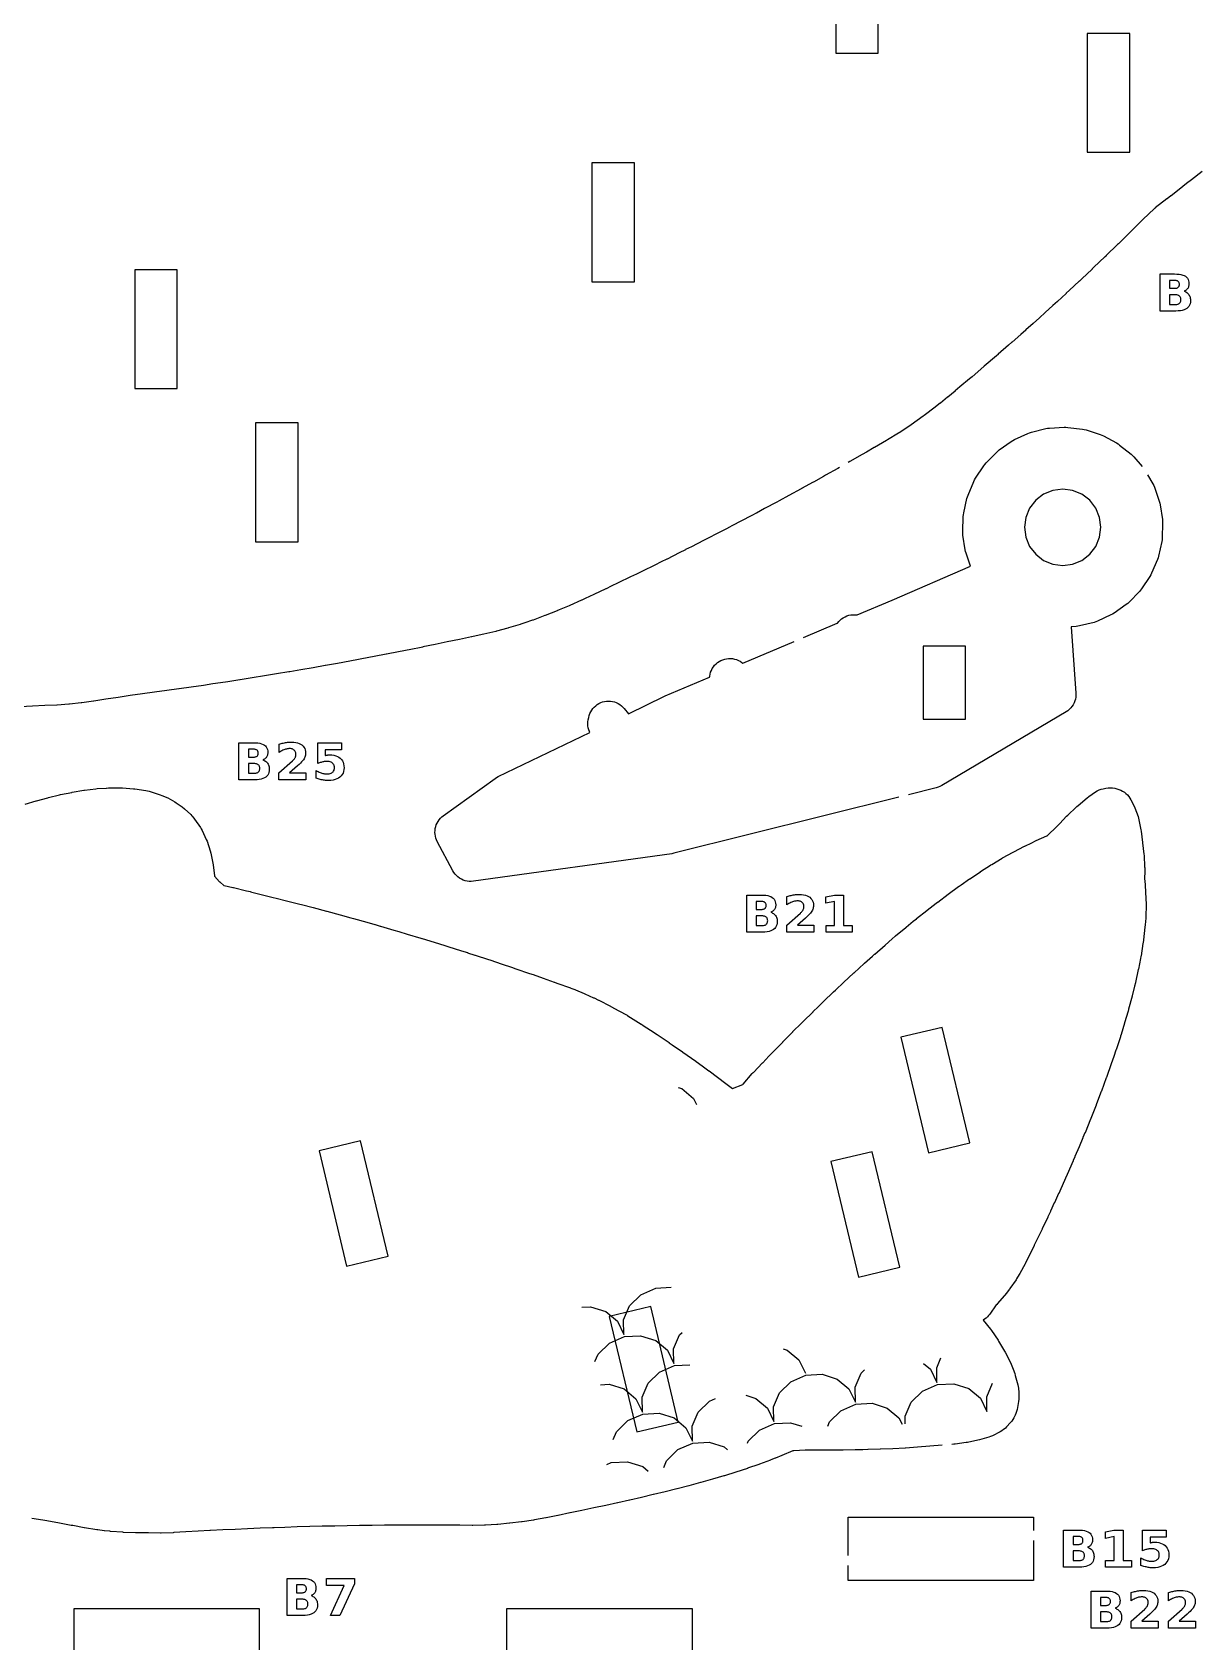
# Model space of a CAD drawing. Header units: millimetres. Extents: x 8 to 297, y 5 to 291.
# Drawn here: x 92.4 to 169, y 84.9 to 190.5 of the extents above; entities that cross this region are included whole.
import ezdxf

# ---------------------------------------------------------------- set-up
doc = ezdxf.new("R2010")
doc.units = ezdxf.units.MM
for name, color, linetype in [('CUT', 1, 'CONTINUOUS'), ('ENGRAVE', 5, 'CONTINUOUS'), ('SCORE', 7, 'CONTINUOUS')]:
    doc.layers.add(name, color=color, linetype=linetype)

msp = doc.modelspace()

# ---------------------------------------------------------------- linework, layer by layer
at = {"layer": 'CUT', "color": 1}
for points in [[(145.105, 196.895), (145.105, 189.105), (147.895, 189.105), (147.895, 196.895), (145.105, 196.895)], [(164.395, 190.395), (161.605, 190.395), (161.605, 182.605), (164.395, 182.605), (164.395, 190.395)], [(131.895, 181.895), (129.105, 181.895), (129.105, 174.105), (131.895, 174.105), (131.895, 181.895)], [(99.105, 174.895), (99.105, 167.105), (101.895, 167.105), (101.895, 174.895), (99.105, 174.895)], [(107.0364, 164.847), (107.0364, 157.057), (109.8264, 157.057), (109.8264, 164.847), (107.0364, 164.847)], [(157.4939, 158), (157.5793, 157.3514), (157.8297, 156.747), (158.2279, 156.2279), (158.747, 155.8297), (159.3514, 155.5793), (160, 155.4939), (160.6486, 155.5793), (161.253, 155.8297), (161.7721, 156.2279), (162.1703, 156.747), (162.4207, 157.3514), (162.5061, 158), (162.4207, 158.6486), (162.1703, 159.253), (161.7721, 159.7721), (161.253, 160.1703), (160.6486, 160.4207), (160, 160.5061), (159.3514, 160.4207), (158.747, 160.1703), (158.2279, 159.7721), (157.8297, 159.253), (157.5793, 158.6486), (157.4939, 158)], [(150.8374, 145.4234), (153.6274, 145.4234), (153.6274, 150.2134), (150.8374, 150.2134), (150.8374, 145.4234)], [(151.1902, 116.9731), (153.9039, 117.6214), (152.0937, 125.1982), (149.38, 124.5498), (151.1902, 116.9731)], [(113.0111, 109.5349), (115.7247, 110.1832), (113.9145, 117.76), (111.2009, 117.1116), (113.0111, 109.5349)], [(146.5967, 108.8198), (149.3103, 109.4681), (147.5001, 117.0449), (144.7864, 116.3965), (146.5967, 108.8198)], [(132.0588, 98.6635), (134.7724, 99.3118), (132.9622, 106.8886), (130.2486, 106.2403), (132.0588, 98.6635)]]:
    msp.add_lwpolyline(points, close=True, dxfattribs=at)
for points in [[(169.1413, 181.34), (168.4486, 180.7897), (168.4445, 180.7865), (168.1346, 180.5423), (168.1314, 180.5398), (167.6481, 180.1613), (167.6441, 180.1582), (167.1085, 179.7419), (167.1053, 179.7395), (166.8477, 179.5406), (166.8437, 179.5375), (166.0698, 178.9445), (166.0669, 178.9422), (166.0312, 178.9114), (165.2607, 178.1887), (165.2442, 178.1726), (165.2226, 178.1507), (165.2154, 178.1435), (164.4531, 177.3842), (164.4189, 177.3502), (164.4119, 177.3432), (163.6526, 176.5975), (163.604, 176.5496), (163.5972, 176.543), (162.8522, 175.8214), (162.7776, 175.7491), (162.771, 175.7428), (162.0527, 175.0565), (161.9412, 174.9496), (161.933, 174.9417), (161.2522, 174.3), (161.093, 174.1494), (161.0843, 174.1412), (160.452, 173.5538), (160.2322, 173.3488), (160.2239, 173.3411), (159.6516, 172.8165), (159.3602, 172.5483), (159.3522, 172.5409), (158.8512, 172.0874), (158.4774, 171.7478), (158.4696, 171.7408), (158.0508, 171.3663), (157.5836, 170.9473), (157.5761, 170.9406), (157.2503, 170.6529), (156.679, 170.1469), (156.6718, 170.1405), (156.4496, 169.9466), (155.7627, 169.3464), (155.7557, 169.3403), (155.6491, 169.2485), (154.8493, 168.5589), (154.8338, 168.5456), (154.8279, 168.5405), (154.049, 167.8778), (153.8939, 167.7456), (153.8872, 167.7399), (153.2486, 167.203), (152.9425, 166.9452), (152.936, 166.9397), (152.4511, 166.5368), (152.4444, 166.5312), (151.9798, 166.1502), (151.9585, 166.1331), (151.6625, 165.9003), (151.6278, 165.8739), (150.9047, 165.3423), (150.8969, 165.3366), (150.8444, 165.2986), (150.0597, 164.7295), (150.0262, 164.706), (149.7871, 164.5436), (149.7695, 164.5318), (149.2601, 164.1974), (149.2195, 164.1717), (148.5076, 163.7402), (148.4924, 163.7311), (148.4402, 163.7004), (148.4356, 163.6977), (147.6395, 163.2337), (147.6358, 163.2316), (147.125, 162.936), (147.1218, 162.9341), (146.8392, 162.7716), (146.8353, 162.7694), (146.0383, 162.3147), (146.0359, 162.3133), (145.9155, 162.245)], [(142.9877, 150.7678), (145.2, 151.7015), (145.2088, 151.7057), (145.2181, 151.7187), (145.299, 151.82), (145.3907, 151.9141), (145.4914, 151.9987), (145.5999, 152.0729), (145.7152, 152.1359), (145.8362, 152.1872), (145.9617, 152.2263), (146.0905, 152.2528), (146.2212, 152.2663), (146.3527, 152.2669), (146.4817, 152.2546), (146.5023, 152.2516), (146.5114, 152.2549), (148.808, 153.2241), (148.8135, 153.2265), (153.9533, 155.4573), (153.66, 156.295), (153.6254, 156.4106), (153.6017, 156.5289), (153.4547, 157.489), (153.4419, 157.609), (153.4403, 157.7297), (153.4722, 158.7004), (153.4817, 158.8207), (153.5023, 158.9396), (153.7121, 159.888), (153.7435, 160.0045), (153.7856, 160.1176), (154.1661, 161.0113), (154.2184, 161.12), (154.2805, 161.2234), (154.8187, 162.032), (154.8901, 162.1292), (154.9702, 162.2195), (155.6478, 162.9154), (155.7359, 162.9978), (155.8312, 163.0718), (156.6251, 163.6314), (156.7268, 163.6963), (156.8341, 163.7515), (157.7173, 164.1557), (157.8292, 164.2007), (157.9448, 164.2353), (158.8873, 164.4703), (159.0056, 164.494), (159.1256, 164.5068), (160.0951, 164.5646), (160.2158, 164.5662), (160.3361, 164.5567), (161.2998, 164.4353), (161.4187, 164.4147), (161.5351, 164.3833), (162.4601, 164.0869), (162.5732, 164.0448), (162.6819, 163.9925), (163.5367, 163.5312), (163.6401, 163.4691), (163.7374, 163.3977), (164.4928, 162.7872), (164.5831, 162.7071), (164.6656, 162.619), (165.2127, 161.9777)], [(145.3496, 161.9253), (145.2372, 161.862), (144.437, 161.412), (144.3011, 161.3354), (144.2982, 161.3338), (143.6389, 160.9648), (143.6341, 160.9621), (142.8638, 160.5351), (142.861, 160.5336), (142.8389, 160.5214), (142.8331, 160.5182), (142.0376, 160.0849), (142.0339, 160.0829), (141.39, 159.7348), (141.3872, 159.7332), (141.2363, 159.6521), (141.2347, 159.6513), (140.4361, 159.2233), (140.4347, 159.2226), (139.8961, 158.9348), (139.8924, 158.9328), (139.6355, 158.7965), (138.8373, 158.3738), (138.8327, 158.3714), (138.3806, 158.1342), (138.3781, 158.1329), (138.0372, 157.955), (138.0319, 157.9522), (137.2366, 157.5416), (137.232, 157.5393), (136.8304, 157.3338), (136.8278, 157.3325), (136.4345, 157.1325), (135.6345, 156.7263), (135.2562, 156.5338), (135.2534, 156.5324), (134.8355, 156.321), (134.8321, 156.3193), (134.037, 155.9199), (134.0299, 155.9164), (133.6593, 155.733), (133.2357, 155.5238), (133.2305, 155.5212), (132.4349, 155.1326), (132.4307, 155.1306), (132.0223, 154.9329), (132.0208, 154.9321), (131.6329, 154.7449), (130.8333, 154.3585), (130.8319, 154.3578), (130.3644, 154.1326), (130.0358, 153.9745), (130.0288, 153.9712), (129.2351, 153.5951), (129.2288, 153.5921), (128.673, 153.3322), (128.4367, 153.2219), (128.4262, 153.2171), (127.6512, 152.8635), (127.6083, 152.8449), (126.8544, 152.5322), (126.8467, 152.529), (126.8388, 152.5258), (126.8165, 152.517), (126.0306, 152.2132), (126.0231, 152.2103), (125.2464, 151.9155), (125.2042, 151.9003), (124.7059, 151.7299), (124.7003, 151.728), (124.4431, 151.6414), (124.4023, 151.6284), (123.6422, 151.3992), (123.5985, 151.3868), (122.8399, 151.1859), (122.7959, 151.175), (122.0222, 150.9979), (122.0106, 150.9953), (121.6984, 150.9267), (121.2201, 150.8217), (121.2116, 150.8198), (120.4181, 150.6509), (120.4128, 150.6498), (119.6177, 150.4839), (118.8193, 150.3145), (118.8113, 150.3128), (118.0192, 150.1497), (118.0106, 150.148), (117.9025, 150.1264), (117.216, 149.9898), (117.2131, 149.9892), (116.4165, 149.8324), (115.6191, 149.673), (115.6097, 149.6711), (114.8183, 149.5188), (114.8095, 149.5171), (114.0138, 149.3695), (113.7814, 149.3264), (113.7799, 149.3261), (113.2152, 149.2221), (112.4175, 149.0732), (112.4096, 149.0718), (111.6179, 148.929), (111.6081, 148.9272), (110.8128, 148.7898), (110.0133, 148.6518), (109.2889, 148.5261), (109.2169, 148.5136), (109.2083, 148.5122), (108.4163, 148.38), (108.4079, 148.3786), (107.6123, 148.251), (106.8121, 148.1222), (106.0166, 147.9939), (106.0067, 147.9923), (105.2153, 147.8708), (105.207, 147.8696), (104.413, 147.7528), (104.2342, 147.7259), (103.6114, 147.6329), (102.8155, 147.5144), (102.806, 147.513), (102.0154, 147.4011), (102.005, 147.3997), (101.2132, 147.294), (100.412, 147.183), (100.4083, 147.1825), (99.6102, 147.0742), (98.8155, 146.9666), (98.8059, 146.9652), (98.5465, 146.9258), (98.0147, 146.8452), (97.2131, 146.7195), (97.21, 146.719), (96.4178, 146.5966), (96.4044, 146.5946), (95.6338, 146.4836), (95.5847, 146.4775), (94.8311, 146.3972), (94.782, 146.3928), (94.0199, 146.34), (93.9887, 146.3382), (93.206, 146.3022), (92.4062, 146.2626), (91.6075, 146.2201)], [(165.5746, 161.4399), (165.9188, 160.8409), (165.974, 160.7336), (166.0191, 160.6217), (166.34, 159.705), (166.3746, 159.5894), (166.3983, 159.4711), (166.5453, 158.511), (166.5581, 158.391), (166.5597, 158.2703), (166.5278, 157.2996), (166.5183, 157.1793), (166.4977, 157.0604), (166.2879, 156.112), (166.2565, 155.9955), (166.2144, 155.8824), (165.8339, 154.9887), (165.7816, 154.88), (165.7195, 154.7766), (165.1813, 153.968), (165.1099, 153.8708), (165.0298, 153.7805), (164.3522, 153.0846), (164.2641, 153.0022), (164.1688, 152.9282), (163.3749, 152.3686), (163.2732, 152.3037), (163.1659, 152.2485), (162.2827, 151.8443), (162.1708, 151.7993), (162.0552, 151.7647), (161.1127, 151.5297), (160.9944, 151.506), (160.8744, 151.4932), (160.5469, 151.4737), (160.8608, 147.1318), (160.8636, 147.0004), (160.8531, 146.8675), (160.8293, 146.7363), (160.7925, 146.6082), (160.7429, 146.4845), (160.6812, 146.3663), (160.6079, 146.2549), (160.5238, 146.1515), (160.4297, 146.057), (160.3266, 145.9725), (160.2171, 145.8998), (152.0588, 141.0559), (151.9467, 140.9965), (151.8277, 140.9476), (151.7062, 140.9109), (149.8847, 140.4568)], [(149.254, 140.2995), (134.48, 136.616), (134.3451, 136.5899), (121.3249, 134.7868), (121.1928, 134.7753), (121.0582, 134.7773), (120.9246, 134.7929), (120.7932, 134.822), (120.6655, 134.8642), (120.5426, 134.9192), (120.4261, 134.9864), (120.3169, 135.0651), (120.2162, 135.1544), (120.1252, 135.2535), (120.0446, 135.3613), (119.9764, 135.475), (118.9598, 137.3841), (118.9064, 137.4971), (118.8635, 137.6163), (118.8321, 137.7391), (118.8126, 137.8643), (118.8052, 137.9909), (118.8098, 138.1175), (118.8266, 138.2432), (118.8553, 138.3666), (118.8956, 138.4868), (118.9473, 138.6025), (119.0097, 138.7128), (119.0825, 138.8166), (119.1648, 138.913), (119.2559, 139.0011), (119.3536, 139.0789), (122.7501, 141.5287), (122.8457, 141.5914), (122.9464, 141.6456), (128.962, 144.5495), (128.9376, 144.6007), (128.8933, 144.7234), (128.8613, 144.8499), (128.842, 144.9789), (128.8353, 145.1092), (128.8416, 145.2395), (128.8603, 145.3667), (128.8936, 145.5346), (128.9247, 145.6592), (128.9685, 145.7818), (129.0241, 145.8996), (129.0911, 146.0114), (129.1687, 146.116), (129.2561, 146.2125), (129.3527, 146.3), (129.4573, 146.3775), (129.5691, 146.4444), (129.6869, 146.5), (129.8096, 146.5438), (129.936, 146.5753), (130.0649, 146.5943), (130.195, 146.6005), (130.3251, 146.5939), (130.4539, 146.5745), (130.5802, 146.5426), (130.7027, 146.4985), (130.8204, 146.4425), (130.9319, 146.3753), (131.0364, 146.2974), (131.1326, 146.2097), (131.2186, 146.1143), (131.4968, 145.7732), (133.8602, 146.9141), (133.9194, 146.9408), (136.8321, 148.1701), (136.8374, 148.2389), (136.8603, 148.3683), (136.896, 148.4949), (136.944, 148.6172), (137.0039, 148.7342), (137.0751, 148.8447), (137.1569, 148.9476), (137.2485, 149.0419), (137.3489, 149.1266), (137.4573, 149.201), (137.5725, 149.2643), (137.6934, 149.3158), (137.8189, 149.3552), (137.9476, 149.3819), (138.0783, 149.3957), (138.2097, 149.3965), (138.3406, 149.3842), (138.4696, 149.3591), (138.5955, 149.3213), (138.717, 149.2712), (138.833, 149.2093), (138.9423, 149.1363), (139.0031, 149.0863), (142.3888, 150.5151)], [(91.9073, 139.8313), (92.6439, 140.0496), (92.6638, 140.0553), (93.4088, 140.2636), (93.4442, 140.273), (94.1722, 140.4552), (94.2389, 140.4701), (94.9805, 140.6159), (95.0067, 140.6207), (95.7543, 140.7522), (95.8168, 140.7617), (96.5431, 140.8544), (96.633, 140.8627), (97.2381, 140.8987), (97.2583, 140.8997), (97.3853, 140.9053), (97.4231, 140.9065), (98.1626, 140.9183), (98.2938, 140.9139), (99.0299, 140.8532), (99.1168, 140.8432), (99.8345, 140.7364), (99.9433, 140.7156), (100.0501, 140.686), (100.7822, 140.4507), (100.8845, 140.4131), (101.2663, 140.255), (101.4359, 140.1702), (101.7388, 139.9908), (101.8222, 139.9372), (102.2148, 139.6636), (102.3641, 139.5427), (102.7767, 139.1565), (102.8534, 139.0786), (102.9242, 139.0006), (103.0322, 138.8647), (103.4114, 138.3182), (103.4743, 138.2187), (103.5283, 138.1141), (103.7969, 137.5332), (103.8478, 137.4065), (104.0613, 136.7849), (104.1069, 136.6177), (104.2393, 135.9683), (104.2578, 135.8518), (104.3384, 135.1411), (104.3402, 135.1301), (104.3472, 135.1213), (104.6707, 134.7549), (104.6854, 134.7396), (104.7011, 134.7255), (104.9584, 134.5135), (104.9698, 134.5049), (104.9836, 134.5012), (105.5526, 134.3753), (105.575, 134.3702), (106.4335, 134.1648), (106.4406, 134.1631), (106.6918, 134.1016), (106.696, 134.1005), (107.3104, 133.9478), (107.313, 133.9472), (108.1884, 133.7278), (108.3756, 133.6815), (108.3808, 133.6802), (109.0608, 133.5088), (109.0629, 133.5083), (109.9344, 133.2873), (109.941, 133.2856), (110.0476, 133.258), (110.0523, 133.2567), (110.8144, 133.0564), (110.8171, 133.0557), (111.6882, 132.8247), (111.7004, 132.8215), (112.5754, 132.5806), (113.2818, 132.3858), (113.2894, 132.3837), (113.4578, 132.3362), (114.338, 132.0903), (114.8675, 131.9419), (114.8745, 131.9399), (115.2184, 131.8414), (115.2218, 131.8405), (116.1018, 131.5861), (116.1059, 131.5848), (116.4257, 131.4913), (116.4329, 131.4891), (116.9881, 131.3233), (116.9913, 131.3224), (117.8766, 131.0555), (117.9508, 131.0332), (117.9594, 131.0306), (118.7645, 130.7826), (119.4556, 130.5701), (119.4646, 130.5673), (119.6532, 130.5078), (120.5415, 130.2283), (120.5429, 130.2279), (120.9413, 130.102), (120.9494, 130.0995), (121.4321, 129.9436), (121.4344, 129.9429), (122.3224, 129.6545), (122.328, 129.6527), (122.4024, 129.6282), (122.4105, 129.6255), (123.2207, 129.3527), (123.8306, 129.1467), (123.839, 129.1438), (124.1163, 129.0481), (125.0135, 128.7391), (125.2408, 128.6614), (125.2507, 128.658), (125.9101, 128.4267), (126.6371, 128.1723), (126.6474, 128.1687), (126.8088, 128.1107), (127.6951, 127.7914), (127.7229, 127.7811), (127.9919, 127.6773), (128.0192, 127.6665), (128.5991, 127.4281), (128.646, 127.4078), (129.2176, 127.147), (129.2484, 127.1325), (129.5384, 126.9911), (129.5662, 126.9772), (130.3305, 126.5824), (130.3432, 126.5757), (130.4865, 126.4997), (130.4997, 126.4926), (131.3737, 126.0166), (131.4089, 125.9967), (131.4239, 125.988), (131.461, 125.9654), (132.3346, 125.416), (132.3561, 125.4022), (132.4142, 125.3641), (133.2604, 124.8112), (133.2752, 124.8013), (133.3904, 124.7238), (134.1655, 124.2046), (134.181, 124.1941), (134.3717, 124.0625), (135.0536, 123.594), (135.0697, 123.5828), (135.3584, 123.3781), (135.9239, 122.9794), (135.9411, 122.967), (136.3514, 122.6679), (136.7758, 122.3602), (136.7938, 122.3469), (137.3514, 121.9282), (137.6089, 121.7361), (137.627, 121.7224), (138.3238, 121.1839), (139.0049, 121.4519), (139.0182, 121.4579), (139.0283, 121.4685), (139.629, 122.1675), (139.6751, 122.2184), (139.6966, 122.2409), (139.6986, 122.2431), (140.3094, 122.8811), (140.3129, 122.8847), (140.7218, 123.3088), (140.7236, 123.3106), (140.9693, 123.5643), (140.9724, 123.5675), (141.6279, 124.24), (141.6356, 124.2479), (141.7699, 124.3835), (142.2899, 124.9101), (142.299, 124.9192), (142.8473, 125.4638), (142.9569, 125.5731), (142.962, 125.5781), (143.6234, 126.2306), (143.6273, 126.2344), (143.9491, 126.5494), (144.2886, 126.8813), (144.2962, 126.8886), (144.9556, 127.5232), (144.9679, 127.5349), (145.0839, 127.6437), (145.631, 128.1569), (145.6373, 128.1628), (146.272, 128.7503), (146.3035, 128.7795), (146.3128, 128.788), (146.9784, 129.3927), (146.9908, 129.4039), (147.52, 129.8728), (147.6599, 129.9975), (147.6673, 130.0041), (148.3405, 130.5956), (148.3471, 130.6013), (148.8108, 131.0034), (149.0163, 131.1821), (149.0352, 131.1982), (149.7049, 131.7589), (149.7193, 131.7708), (150.1948, 132.1577), (150.3955, 132.3215), (150.407, 132.3308), (151.0847, 132.8714), (151.1011, 132.8843), (151.6895, 133.3389), (151.7793, 133.4089), (151.7963, 133.4219), (152.4783, 133.936), (152.4931, 133.947), (153.1676, 134.4411), (153.2072, 134.4691), (153.3348, 134.5556), (153.8916, 134.9349), (153.9002, 134.9406), (154.5976, 135.4078), (154.6137, 135.4184), (155.2628, 135.8398), (155.2945, 135.8606), (155.3445, 135.8918), (156.0252, 136.2962), (156.0587, 136.3154), (156.7492, 136.6992), (156.7913, 136.7216), (157.4919, 137.0788), (157.5185, 137.092), (157.9755, 137.3124), (158.2204, 137.4309), (158.2693, 137.4534), (158.9631, 137.7554), (158.9783, 137.7629), (158.991, 137.774), (159.6304, 138.3878), (159.6439, 138.4011), (159.7928, 138.5532), (159.8054, 138.5664), (160.257, 139.056), (160.3301, 139.1293), (160.8768, 139.6368), (160.8904, 139.6499), (160.9287, 139.6877), (161.0082, 139.7601), (161.6042, 140.2609), (161.7147, 140.3444), (162.1571, 140.6439), (162.2702, 140.7127), (162.3911, 140.7709), (162.5172, 140.817), (162.6453, 140.8502), (162.8388, 140.8904), (162.9795, 140.9119), (163.1237, 140.9187), (163.2678, 140.9104), (163.4103, 140.8869), (163.5476, 140.8492), (163.6882, 140.8026), (163.8116, 140.7548), (163.9315, 140.6943), (164.0449, 140.6225), (164.1507, 140.54), (164.248, 140.4475), (164.3359, 140.346), (164.4134, 140.2364), (164.4789, 140.1213), (164.6675, 139.7492), (164.7293, 139.6075), (164.9456, 139.0209), (164.9803, 138.913), (165.006, 138.8025), (165.1274, 138.1575), (165.1397, 138.0796), (165.2365, 137.3215), (165.2373, 137.315), (165.33, 136.5609), (165.3379, 136.4718), (165.3785, 135.7383), (165.3806, 135.6618), (165.3802, 135.4965), (165.3802, 135.4917), (165.377, 134.9043), (165.3791, 134.8508), (165.4404, 134.1033), (165.4441, 134.0413), (165.4707, 133.2918), (165.4712, 133.2139), (165.4542, 132.4692), (165.4485, 132.3728), (165.4063, 131.9305), (165.3759, 131.596), (165.3716, 131.5562), (165.2738, 130.7499), (165.2673, 130.7034), (165.1407, 129.8976), (165.1305, 129.8409), (165.1073, 129.7261), (164.9673, 129.0176), (164.9614, 128.9896), (164.7777, 128.1546), (164.7677, 128.1126), (164.7161, 127.9095), (164.559, 127.2729), (164.551, 127.2421), (164.3183, 126.3868), (164.3124, 126.3659), (164.285, 126.2714), (164.0639, 125.5012), (164.0586, 125.4832), (163.8306, 124.7293), (163.7982, 124.6214), (163.7875, 124.5875), (163.5019, 123.7203), (163.495, 123.7), (163.3512, 123.2859), (163.1905, 122.8197), (163.1855, 122.8057), (162.8689, 121.9195), (162.8643, 121.9069), (162.8597, 121.8945), (162.5416, 121.0211), (162.5341, 121.001), (162.3591, 120.5438), (162.1974, 120.1153), (162.1899, 120.0959), (161.8491, 119.234), (161.8381, 119.2057), (161.8308, 119.1874), (161.4646, 118.289), (161.4609, 118.28), (161.3305, 117.9668), (161.3299, 117.9654), (161.0832, 117.3746), (161.0797, 117.3662), (160.8053, 116.7215), (160.8045, 116.7196), (160.6929, 116.4584), (160.6891, 116.4498), (160.2937, 115.5424), (160.2875, 115.5283), (160.2734, 115.497), (159.8764, 114.6159), (159.8737, 114.61), (159.736, 114.3084), (159.7346, 114.3054), (159.4525, 113.6914), (159.45, 113.6861), (159.1937, 113.1348), (159.1921, 113.1313), (159.0205, 112.765), (159.0183, 112.7602), (158.6476, 111.977), (158.6458, 111.9731), (158.5807, 111.8367), (158.5787, 111.8326), (158.1346, 110.91), (158.1296, 110.8997), (158.0962, 110.8319), (157.677, 109.9775), (157.6721, 109.9677), (157.5514, 109.7267), (157.5313, 109.6881), (157.1896, 109.0581), (157.1535, 108.9957), (156.9783, 108.7105), (156.939, 108.6501), (156.5353, 108.0661), (156.5014, 108.0192), (156.3648, 107.8388), (156.3129, 107.7745), (155.7214, 107.0862), (155.6683, 107.0284), (155.6498, 107.0079), (155.637, 106.9913), (155.2127, 106.3953), (155.1395, 106.3014), (155.0572, 106.2131), (154.9675, 106.1324), (154.8724, 106.0609), (154.7817, 105.9987), (155.2565, 105.4127), (155.3219, 105.3249), (155.7552, 104.6902), (155.7963, 104.6263), (156.1899, 103.973), (156.2321, 103.8975), (156.5559, 103.2718), (156.6231, 103.1192), (156.7462, 102.7847), (156.747, 102.7826), (156.8538, 102.4909), (156.8904, 102.3748), (157.0528, 101.7644), (157.078, 101.6499), (157.0932, 101.5336), (157.1183, 101.2457), (157.1224, 101.1819), (157.1303, 100.9794), (157.1274, 100.8226), (157.1064, 100.6673), (157.0015, 100.1284), (156.9717, 100.0058), (156.93, 99.8848), (156.878, 99.7698), (156.7849, 99.5871), (156.7255, 99.4825), (156.6563, 99.3822), (156.5794, 99.2897), (156.3204, 99.0046), (156.2403, 98.9235), (156.1535, 98.8494), (156.1182, 98.8217), (156.0129, 98.7469), (155.9008, 98.6825), (155.388, 98.4191), (155.2683, 98.3648), (155.144, 98.3224), (154.5408, 98.1486), (154.441, 98.1239), (153.7455, 97.9803), (153.6586, 97.9653), (152.9388, 97.8656), (152.8642, 97.8574), (152.7279, 97.8462)], [(152.0801, 97.7933), (151.2867, 97.7281), (151.2768, 97.7273), (150.4792, 97.6678), (150.4754, 97.6675), (149.6793, 97.6104), (149.6565, 97.609), (148.8628, 97.5656), (148.8471, 97.5648), (148.0527, 97.5308), (148.0264, 97.5299), (147.2244, 97.5113), (147.2181, 97.5111), (146.8936, 97.5003), (146.8918, 97.5002), (146.4188, 97.485), (146.3904, 97.4844), (145.5858, 97.4756), (145.5808, 97.4755), (144.7644, 97.4696), (144.7594, 97.4696), (143.9473, 97.4667), (143.9317, 97.4668), (143.3299, 97.4717), (143.325, 97.4717), (143.1361, 97.474), (143.0976, 97.4732), (142.3452, 97.4348), (142.3197, 97.432), (142.2954, 97.4237), (141.5786, 97.1304), (141.1432, 96.9493), (141.1336, 96.9454), (140.8487, 96.8294), (140.8153, 96.8164), (140.0924, 96.5446), (140.0583, 96.5323), (139.3234, 96.2785), (139.3049, 96.2723), (138.5586, 96.0267), (138.5426, 96.0215), (137.7986, 95.787), (137.7702, 95.7784), (137.0203, 95.5602), (137.0082, 95.5567), (136.2484, 95.3434), (136.2372, 95.3403), (135.4762, 95.1338), (135.4632, 95.1303), (134.7034, 94.9323), (134.6856, 94.9278), (133.921, 94.7396), (133.9129, 94.7377), (133.1417, 94.553), (133.1354, 94.5515), (132.3619, 94.3703), (132.3567, 94.3691), (131.5848, 94.1915), (131.5735, 94.1889), (130.8017, 94.0184), (130.793, 94.0165), (130.014, 93.8498), (129.2335, 93.6835), (129.2301, 93.6827), (128.4482, 93.5182), (127.6681, 93.3546), (127.662, 93.3533), (126.8832, 93.1938), (126.878, 93.1927), (126.1023, 93.037), (126.0881, 93.0342), (125.3357, 92.8916), (125.2766, 92.8818), (124.5279, 92.7744), (124.4884, 92.7693), (123.7103, 92.6813), (123.7018, 92.6803), (122.9408, 92.5991), (122.9378, 92.5988), (122.9313, 92.5981), (122.8724, 92.5933), (122.1175, 92.5481), (122.0577, 92.5459), (121.2829, 92.5341), (121.248, 92.5341), (120.4376, 92.543), (119.6167, 92.5491), (119.6153, 92.5491), (119.292, 92.5518), (118.7874, 92.5556), (117.9699, 92.5556), (117.1437, 92.5554), (116.3251, 92.5501), (115.8241, 92.5455), (115.5052, 92.5427), (114.6842, 92.5341), (113.8645, 92.5233), (113.0453, 92.5103), (112.2278, 92.4952), (112.1667, 92.494), (111.4053, 92.4788), (110.5922, 92.4568), (109.7725, 92.4334), (108.9595, 92.4055), (108.2452, 92.3793), (108.145, 92.3757), (107.3277, 92.3453), (106.5147, 92.3116), (105.7009, 92.2758), (104.8876, 92.2381), (104.0738, 92.1984), (104.0387, 92.1965), (103.2611, 92.1556), (102.4505, 92.1088), (101.663, 92.0598), (101.6209, 92.0578), (100.8481, 92.0341), (100.7976, 92.0335), (99.9983, 92.0391), (99.9967, 92.0391), (99.9359, 92.0396), (99.9344, 92.0396), (99.1916, 92.0466), (99.1522, 92.0475), (98.3646, 92.0781), (98.3139, 92.081), (97.5227, 92.1419), (97.4744, 92.1465), (97.1099, 92.1879), (97.1002, 92.189), (96.6735, 92.2406), (96.6245, 92.2474), (95.8082, 92.3769), (95.7753, 92.3826), (95.0382, 92.5184), (95.0352, 92.519), (94.9282, 92.539), (94.0656, 92.6969), (93.2116, 92.8464), (93.0696, 92.8711), (92.3503, 92.9964)], [(145.925, 90.55), (145.925, 93.075), (158.075, 93.075), (158.075, 92.2)], [(158.075, 91.55), (158.075, 88.925), (145.925, 88.925), (145.925, 89.9)], [(8.925, 83.15), (8.925, 84.075), (38.325, 84.075), (38.325, 87.075), (50.475, 87.075), (50.475, 84.075), (66.725, 84.075), (66.725, 87.075), (78.875, 87.075), (78.875, 84.075), (95.125, 84.075), (95.125, 87.075), (107.275, 87.075), (107.275, 84.075), (123.525, 84.075), (123.525, 87.075), (135.675, 87.075), (135.675, 84.075), (165.075, 84.075), (165.075, 80.4)]]:
    msp.add_lwpolyline(points, dxfattribs=at)
at = {"layer": 'ENGRAVE', "color": 5}
for points in [[(168.1907, 173.3632), (168.2352, 173.3189), (168.2747, 173.269), (168.3085, 173.2144), (168.3361, 173.1558), (168.3577, 173.0932), (168.373, 173.0267), (168.3823, 172.9562), (168.3853, 172.8817), (168.3787, 172.7694), (168.3589, 172.6672), (168.3259, 172.5749), (168.2797, 172.4925), (168.2203, 172.4201), (168.1477, 172.3576), (168.0616, 172.3049), (167.9618, 172.2617), (167.8482, 172.2282), (167.7209, 172.2042), (167.5798, 172.1898), (167.425, 172.185), (166.385, 172.185), (166.385, 174.6151), (167.3258, 174.6151), (167.4867, 174.6108), (167.6322, 174.5981), (167.7622, 174.5768), (167.8766, 174.5471), (167.9756, 174.5088), (168.059, 174.4621), (168.1284, 174.406), (168.1851, 174.3396), (168.2293, 174.2631), (168.2608, 174.1763), (168.2797, 174.0793), (168.286, 173.9722), (168.2837, 173.9145), (168.2768, 173.8598), (168.2653, 173.808), (168.2492, 173.7591), (168.2284, 173.7132), (168.203, 173.6702), (168.1733, 173.6305), (168.1394, 173.5944), (168.1013, 173.5618), (168.0591, 173.5328), (168.0127, 173.5074), (167.9622, 173.4855), (168.0269, 173.4632), (168.0866, 173.4354), (168.1412, 173.4021), (168.1907, 173.3632)], [(167.4885, 173.6906), (167.524, 173.7032), (167.5554, 173.7195), (167.5829, 173.7394), (167.6063, 173.7628), (167.6254, 173.7897), (167.6403, 173.82), (167.6509, 173.8537), (167.6573, 173.8909), (167.6594, 173.9315), (167.6573, 173.9716), (167.6509, 174.0084), (167.6403, 174.0419), (167.6254, 174.0722), (167.6063, 174.0991), (167.5829, 174.1227), (167.5554, 174.1428), (167.524, 174.1593), (167.4885, 174.1721), (167.4491, 174.1813), (167.4057, 174.1868), (167.3583, 174.1886), (167.0116, 174.1886), (167.0116, 173.6743), (167.3583, 173.6743), (167.4057, 173.6761), (167.4491, 173.6815), (167.4885, 173.6906)], [(167.5896, 172.6469), (167.6291, 172.6669), (167.6635, 172.6912), (167.6926, 172.7201), (167.7164, 172.7534), (167.7349, 172.7913), (167.7481, 172.8337), (167.7561, 172.8807), (167.7587, 172.9321), (167.7561, 172.9825), (167.7482, 173.0286), (167.7351, 173.0703), (167.7167, 173.1075), (167.6931, 173.1404), (167.6643, 173.1689), (167.6302, 173.193), (167.5907, 173.2128), (167.5459, 173.2281), (167.4958, 173.2391), (167.4403, 173.2457), (167.3795, 173.2479), (167.0116, 173.2479), (167.0116, 172.6115), (167.3795, 172.6115), (167.4398, 172.6137), (167.4949, 172.6203), (167.5449, 172.6314), (167.5896, 172.6469)], [(107.7409, 142.6182), (107.7854, 142.5739), (107.8248, 142.524), (107.8586, 142.4694), (107.8863, 142.4108), (107.9078, 142.3482), (107.9232, 142.2817), (107.9324, 142.2111), (107.9355, 142.1366), (107.9289, 142.0244), (107.9091, 141.9221), (107.8761, 141.8298), (107.8299, 141.7474), (107.7705, 141.675), (107.6979, 141.6125), (107.6118, 141.5598), (107.512, 141.5167), (107.3984, 141.4831), (107.2711, 141.4592), (107.13, 141.4448), (106.9752, 141.44), (105.9352, 141.44), (105.9352, 143.87), (106.8759, 143.87), (107.0369, 143.8658), (107.1824, 143.853), (107.3123, 143.8318), (107.4268, 143.802), (107.5257, 143.7638), (107.6092, 143.717), (107.6785, 143.6609), (107.7353, 143.5946), (107.7795, 143.5181), (107.811, 143.4313), (107.8299, 143.3343), (107.8362, 143.2271), (107.8339, 143.1695), (107.827, 143.1147), (107.8155, 143.0629), (107.7993, 143.0141), (107.7786, 142.9682), (107.7532, 142.9252), (107.7235, 142.8855), (107.6896, 142.8493), (107.6515, 142.8168), (107.6093, 142.7878), (107.5629, 142.7623), (107.5123, 142.7405), (107.5771, 142.7182), (107.6367, 142.6904), (107.6914, 142.6571), (107.7409, 142.6182)], [(110.3328, 141.44), (108.5669, 141.44), (108.5669, 141.9006), (109.4539, 142.6835), (109.4918, 142.7192), (109.5263, 142.7546), (109.5573, 142.7897), (109.5849, 142.8246), (109.609, 142.8591), (109.6297, 142.8935), (109.6471, 142.9279), (109.6614, 142.9627), (109.6724, 142.998), (109.6803, 143.0338), (109.6851, 143.07), (109.6867, 143.1067), (109.6835, 143.1618), (109.6739, 143.2132), (109.658, 143.2609), (109.6357, 143.3049), (109.607, 143.3452), (109.5719, 143.3817), (109.5316, 143.4136), (109.487, 143.4396), (109.4383, 143.4599), (109.3853, 143.4743), (109.3281, 143.483), (109.2668, 143.4859), (109.2172, 143.4842), (109.166, 143.4789), (109.1134, 143.4702), (109.0591, 143.4581), (109.0034, 143.4424), (108.9461, 143.4232), (108.8874, 143.4007), (108.8273, 143.3747), (108.7659, 143.3453), (108.7031, 143.3126), (108.6389, 143.2764), (108.5734, 143.2369), (108.5734, 143.7707), (108.6438, 143.7931), (108.7139, 143.8137), (108.7838, 143.8324), (108.8533, 143.8492), (108.9226, 143.8642), (108.9917, 143.8773), (109.0604, 143.8885), (109.1286, 143.8977), (109.1964, 143.9048), (109.2637, 143.9099), (109.3305, 143.913), (109.397, 143.914), (109.537, 143.9086), (109.6661, 143.8926), (109.7845, 143.866), (109.8921, 143.8286), (109.9889, 143.7806), (110.0749, 143.7219), (110.1487, 143.6537), (110.2091, 143.5771), (110.2561, 143.492), (110.2897, 143.3986), (110.3098, 143.2967), (110.3166, 143.1864), (110.3137, 143.121), (110.3052, 143.057), (110.2909, 142.9946), (110.271, 142.9336), (110.2453, 142.8741), (110.214, 142.8162), (110.1736, 142.7557), (110.1205, 142.6887), (110.0549, 142.6153), (109.9767, 142.5355), (109.886, 142.4491), (109.7827, 142.3564), (109.2635, 141.9006), (110.3328, 141.9006), (110.3328, 141.44)], [(112.6667, 143.87), (112.6667, 143.4094), (111.6087, 143.4094), (111.6087, 143.0334), (111.6326, 143.0397), (111.6566, 143.0455), (111.6806, 143.0507), (111.7046, 143.0555), (111.7287, 143.0598), (111.7528, 143.0635), (111.7771, 143.0668), (111.8017, 143.0694), (111.8266, 143.0715), (111.8519, 143.073), (111.8775, 143.0738), (111.9033, 143.0741), (112.046, 143.068), (112.1777, 143.0494), (112.2984, 143.0186), (112.4083, 142.9754), (112.5071, 142.9198), (112.5951, 142.852), (112.6707, 142.773), (112.7325, 142.6844), (112.7806, 142.586), (112.815, 142.478), (112.8356, 142.3602), (112.8425, 142.2327), (112.835, 142.1061), (112.8125, 141.9891), (112.7751, 141.8815), (112.7227, 141.7834), (112.6554, 141.6949), (112.5731, 141.6158), (112.4775, 141.5477), (112.3703, 141.4919), (112.2514, 141.4486), (112.121, 141.4176), (111.9789, 141.399), (111.8252, 141.3928), (111.7564, 141.3939), (111.6879, 141.3972), (111.6195, 141.4028), (111.5514, 141.4105), (111.4835, 141.4205), (111.4159, 141.4327), (111.3484, 141.4471), (111.2811, 141.4639), (111.2138, 141.4829), (111.1468, 141.5043), (111.0798, 141.528), (111.013, 141.5539), (111.013, 142.0471), (111.0787, 142.0107), (111.1432, 141.9775), (111.2065, 141.9474), (111.2688, 141.9205), (111.3299, 141.8968), (111.3898, 141.8762), (111.4487, 141.8588), (111.5064, 141.8446), (111.563, 141.8335), (111.6184, 141.8256), (111.6727, 141.8208), (111.7259, 141.8192), (111.7992, 141.8223), (111.8671, 141.8316), (111.9296, 141.8471), (111.9867, 141.8688), (112.0385, 141.8967), (112.0848, 141.9307), (112.1249, 141.9701), (112.1576, 142.0138), (112.1831, 142.062), (112.2013, 142.1145), (112.2122, 142.1714), (112.2158, 142.2327), (112.2122, 142.2944), (112.2013, 142.3517), (112.1831, 142.4044), (112.1576, 142.4526), (112.1249, 142.4962), (112.0848, 142.5354), (112.0385, 142.5692), (111.9867, 142.5969), (111.9296, 142.6184), (111.8671, 142.6338), (111.7992, 142.643), (111.7259, 142.6461), (111.6804, 142.6451), (111.6339, 142.6422), (111.5864, 142.6373), (111.5379, 142.6305), (111.4883, 142.6218), (111.4378, 142.6111), (111.3862, 142.5983), (111.3333, 142.5835), (111.2792, 142.5665), (111.2237, 142.5474), (111.167, 142.5262), (111.1091, 142.5028), (111.1091, 143.87), (112.6667, 143.87)], [(107.0387, 142.9455), (107.0741, 142.9582), (107.1056, 142.9745), (107.1331, 142.9944), (107.1565, 143.0178), (107.1756, 143.0446), (107.1905, 143.0749), (107.2011, 143.1087), (107.2075, 143.1458), (107.2096, 143.1864), (107.2075, 143.2266), (107.2011, 143.2634), (107.1905, 143.2969), (107.1756, 143.3271), (107.1565, 143.3541), (107.1331, 143.3777), (107.1056, 143.3978), (107.0741, 143.4143), (107.0387, 143.4271), (106.9993, 143.4363), (106.9559, 143.4418), (106.9085, 143.4436), (106.5618, 143.4436), (106.5618, 142.9293), (106.9085, 142.9293), (106.9559, 142.9311), (106.9993, 142.9365), (107.0387, 142.9455)], [(107.1398, 141.9019), (107.1793, 141.9218), (107.2137, 141.9462), (107.2428, 141.975), (107.2666, 142.0084), (107.2851, 142.0463), (107.2983, 142.0887), (107.3062, 142.1356), (107.3089, 142.1871), (107.3063, 142.2375), (107.2984, 142.2836), (107.2853, 142.3252), (107.2669, 142.3625), (107.2433, 142.3954), (107.2145, 142.4239), (107.1803, 142.448), (107.1409, 142.4678), (107.0961, 142.4831), (107.0459, 142.4941), (106.9905, 142.5006), (106.9296, 142.5028), (106.5618, 142.5028), (106.5618, 141.8664), (106.9296, 141.8664), (106.99, 141.8687), (107.0451, 141.8753), (107.095, 141.8864), (107.1398, 141.9019)], [(141.0216, 132.6674), (141.0712, 132.6285), (141.1157, 132.5842), (141.1551, 132.5343), (141.1889, 132.4797), (141.2166, 132.4211), (141.2381, 132.3585), (141.2535, 132.292), (141.2627, 132.2214), (141.2658, 132.1469), (141.2592, 132.0347), (141.2394, 131.9324), (141.2063, 131.8401), (141.1601, 131.7577), (141.1007, 131.6853), (141.0281, 131.6228), (140.942, 131.5701), (140.8422, 131.527), (140.7286, 131.4934), (140.6013, 131.4695), (140.4603, 131.4551), (140.3055, 131.4503), (139.2654, 131.4503), (139.2654, 133.8803), (140.2062, 133.8803), (140.3672, 133.8761), (140.5126, 133.8633), (140.6426, 133.8421), (140.757, 133.8123), (140.856, 133.7741), (140.9394, 133.7273), (141.0088, 133.6712), (141.0656, 133.6049), (141.1097, 133.5284), (141.1412, 133.4416), (141.1602, 133.3446), (141.1665, 133.2374), (141.1642, 133.1798), (141.1572, 133.125), (141.1457, 133.0732), (141.1296, 133.0244), (141.1088, 132.9785), (141.0835, 132.9355), (141.0537, 132.8958), (141.0198, 132.8596), (140.9817, 132.8271), (140.9395, 132.7981), (140.8931, 132.7726), (140.8426, 132.7508), (140.9073, 132.7285), (140.967, 132.7007), (141.0216, 132.6674)], [(140.3295, 132.9468), (140.3689, 132.9558), (140.4044, 132.9685), (140.4359, 132.9848), (140.4633, 133.0047), (140.4867, 133.0281), (140.5058, 133.055), (140.5207, 133.0852), (140.5313, 133.119), (140.5377, 133.1561), (140.5398, 133.1967), (140.5377, 133.2369), (140.5313, 133.2737), (140.5207, 133.3072), (140.5058, 133.3374), (140.4867, 133.3644), (140.4633, 133.388), (140.4359, 133.4081), (140.4044, 133.4246), (140.3689, 133.4374), (140.3295, 133.4466), (140.2861, 133.4521), (140.2387, 133.4539), (139.8921, 133.4539), (139.8921, 132.9396), (140.2387, 132.9396), (140.2861, 132.9414), (140.3295, 132.9468)], [(143.6631, 131.4503), (141.8971, 131.4503), (141.8971, 131.9109), (142.7842, 132.6938), (142.8221, 132.7295), (142.8565, 132.7649), (142.8875, 132.8), (142.9151, 132.8349), (142.9393, 132.8694), (142.96, 132.9038), (142.9774, 132.9382), (142.9916, 132.973), (143.0027, 133.0083), (143.0106, 133.0441), (143.0153, 133.0803), (143.0169, 133.117), (143.0137, 133.1721), (143.0042, 133.2235), (142.9882, 133.2712), (142.9659, 133.3152), (142.9372, 133.3555), (142.9022, 133.392), (142.8618, 133.4239), (142.8173, 133.4499), (142.7685, 133.4702), (142.7155, 133.4846), (142.6584, 133.4933), (142.597, 133.4962), (142.5474, 133.4945), (142.4963, 133.4892), (142.4436, 133.4805), (142.3894, 133.4684), (142.3336, 133.4527), (142.2764, 133.4335), (142.2176, 133.411), (142.1576, 133.385), (142.0961, 133.3556), (142.0333, 133.3229), (141.9692, 133.2867), (141.9036, 133.2472), (141.9036, 133.781), (141.974, 133.8034), (142.0442, 133.824), (142.114, 133.8427), (142.1836, 133.8595), (142.2529, 133.8745), (142.3219, 133.8877), (142.3906, 133.8988), (142.4588, 133.908), (142.5266, 133.9151), (142.5939, 133.9202), (142.6608, 133.9233), (142.7272, 133.9243), (142.8672, 133.9189), (142.9964, 133.9029), (143.1148, 133.8763), (143.2224, 133.8389), (143.3191, 133.7909), (143.4051, 133.7322), (143.479, 133.664), (143.5394, 133.5874), (143.5864, 133.5023), (143.62, 133.4089), (143.6401, 133.307), (143.6468, 133.1967), (143.644, 133.1313), (143.6354, 133.0673), (143.6212, 133.0049), (143.6012, 132.9439), (143.5756, 132.8844), (143.5443, 132.8265), (143.5038, 132.766), (143.4508, 132.699), (143.3852, 132.6256), (143.307, 132.5458), (143.2163, 132.4595), (143.113, 132.3667), (142.5937, 131.9109), (143.6631, 131.9109), (143.6631, 131.4503)], [(145.0301, 133.4539), (144.4621, 133.3367), (144.4621, 133.7631), (145.0269, 133.8803), (145.6226, 133.8803), (145.6226, 131.8833), (146.176, 131.8833), (146.176, 131.4503), (144.4768, 131.4503), (144.4768, 131.8833), (145.0301, 131.8833), (145.0301, 133.4539)], [(140.4253, 131.8967), (140.47, 131.9122), (140.5096, 131.9321), (140.5439, 131.9565), (140.573, 131.9853), (140.5968, 132.0187), (140.6153, 132.0566), (140.6285, 132.099), (140.6365, 132.1459), (140.6391, 132.1974), (140.6365, 132.2478), (140.6286, 132.2939), (140.6155, 132.3355), (140.5972, 132.3728), (140.5736, 132.4057), (140.5447, 132.4342), (140.5106, 132.4583), (140.4711, 132.4781), (140.4263, 132.4934), (140.3762, 132.5044), (140.3207, 132.5109), (140.2599, 132.5131), (139.8921, 132.5131), (139.8921, 131.8767), (140.2599, 131.8767), (140.3202, 131.879), (140.3754, 131.8856), (140.4253, 131.8967)], [(161.8617, 90.9782), (161.9062, 90.9339), (161.9456, 90.884), (161.9795, 90.8294), (162.0071, 90.7708), (162.0286, 90.7082), (162.044, 90.6417), (162.0532, 90.5711), (162.0563, 90.4966), (162.0497, 90.3844), (162.0299, 90.2821), (161.9969, 90.1898), (161.9507, 90.1074), (161.8913, 90.035), (161.8187, 89.9725), (161.7326, 89.9198), (161.6328, 89.8767), (161.5192, 89.8431), (161.3919, 89.8192), (161.2508, 89.8048), (161.096, 89.8), (160.056, 89.8), (160.056, 92.23), (160.9967, 92.23), (161.1577, 92.2258), (161.3032, 92.213), (161.4331, 92.1918), (161.5476, 92.162), (161.6465, 92.1238), (161.73, 92.077), (161.7994, 92.0209), (161.8561, 91.9546), (161.9003, 91.878), (161.9318, 91.7913), (161.9507, 91.6943), (161.957, 91.5871), (161.9547, 91.5294), (161.9478, 91.4747), (161.9363, 91.4229), (161.9201, 91.3741), (161.8994, 91.3282), (161.874, 91.2852), (161.8443, 91.2455), (161.8104, 91.2093), (161.7723, 91.1767), (161.7301, 91.1477), (161.6837, 91.1223), (161.6331, 91.1005), (161.6979, 91.0782), (161.7576, 91.0504), (161.8122, 91.017), (161.8617, 90.9782)], [(163.368, 91.8036), (162.8, 91.6864), (162.8, 92.1128), (163.3648, 92.23), (163.9605, 92.23), (163.9605, 90.2329), (164.5139, 90.2329), (164.5139, 89.8), (162.8146, 89.8), (162.8146, 90.2329), (163.368, 90.2329), (163.368, 91.8036)], [(166.7875, 92.23), (166.7875, 91.7694), (165.7296, 91.7694), (165.7296, 91.3934), (165.7535, 91.3997), (165.7774, 91.4055), (165.8014, 91.4107), (165.8254, 91.4155), (165.8495, 91.4198), (165.8736, 91.4235), (165.8979, 91.4268), (165.9225, 91.4294), (165.9475, 91.4315), (165.9727, 91.4329), (165.9983, 91.4338), (166.0242, 91.4341), (166.1668, 91.4279), (166.2985, 91.4094), (166.4193, 91.3786), (166.5291, 91.3354), (166.6279, 91.2798), (166.7159, 91.2119), (166.7915, 91.133), (166.8533, 91.0444), (166.9014, 90.946), (166.9358, 90.838), (166.9564, 90.7202), (166.9633, 90.5926), (166.9558, 90.4661), (166.9334, 90.349), (166.8959, 90.2415), (166.8436, 90.1434), (166.7762, 90.0549), (166.6939, 89.9758), (166.5983, 89.9076), (166.4911, 89.8519), (166.3723, 89.8085), (166.2418, 89.7776), (166.0997, 89.759), (165.946, 89.7528), (165.8772, 89.7539), (165.8087, 89.7572), (165.7403, 89.7628), (165.6722, 89.7705), (165.6043, 89.7805), (165.5367, 89.7927), (165.4692, 89.8071), (165.4019, 89.8239), (165.3347, 89.8429), (165.2676, 89.8643), (165.2007, 89.888), (165.1339, 89.9139), (165.1339, 90.4071), (165.1995, 90.3707), (165.264, 90.3375), (165.3273, 90.3074), (165.3896, 90.2805), (165.4507, 90.2568), (165.5106, 90.2362), (165.5695, 90.2188), (165.6272, 90.2046), (165.6838, 90.1935), (165.7392, 90.1856), (165.7936, 90.1808), (165.8467, 90.1792), (165.92, 90.1823), (165.9879, 90.1916), (166.0504, 90.2071), (166.1075, 90.2288), (166.1593, 90.2567), (166.2056, 90.2907), (166.2457, 90.3301), (166.2784, 90.3738), (166.3039, 90.4219), (166.3221, 90.4745), (166.333, 90.5314), (166.3367, 90.5926), (166.333, 90.6544), (166.3221, 90.7116), (166.3039, 90.7644), (166.2784, 90.8126), (166.2457, 90.8562), (166.2056, 90.8954), (166.1593, 90.9292), (166.1075, 90.9569), (166.0504, 90.9784), (165.9879, 90.9938), (165.92, 91.003), (165.8467, 91.0061), (165.8012, 91.0051), (165.7547, 91.0022), (165.7072, 90.9973), (165.6587, 90.9905), (165.6092, 90.9818), (165.5587, 90.9711), (165.507, 90.9583), (165.4541, 90.9435), (165.4, 90.9265), (165.3445, 90.9074), (165.2878, 90.8862), (165.2299, 90.8628), (165.2299, 92.23), (166.7875, 92.23)], [(161.1595, 91.3055), (161.195, 91.3182), (161.2264, 91.3345), (161.2539, 91.3544), (161.2773, 91.3778), (161.2964, 91.4046), (161.3113, 91.4349), (161.3219, 91.4687), (161.3283, 91.5058), (161.3304, 91.5464), (161.3283, 91.5865), (161.3219, 91.6234), (161.3113, 91.6569), (161.2964, 91.6871), (161.2773, 91.714), (161.2539, 91.7377), (161.2264, 91.7578), (161.195, 91.7743), (161.1595, 91.7871), (161.1201, 91.7963), (161.0767, 91.8017), (161.0293, 91.8036), (160.6826, 91.8036), (160.6826, 91.2893), (161.0293, 91.2893), (161.0767, 91.2911), (161.1201, 91.2965), (161.1595, 91.3055)], [(161.2606, 90.2619), (161.3001, 90.2818), (161.3345, 90.3062), (161.3636, 90.335), (161.3874, 90.3684), (161.4059, 90.4063), (161.4191, 90.4487), (161.427, 90.4956), (161.4297, 90.5471), (161.4271, 90.5975), (161.4192, 90.6436), (161.4061, 90.6852), (161.3877, 90.7225), (161.3641, 90.7554), (161.3353, 90.7839), (161.3012, 90.808), (161.2617, 90.8277), (161.2169, 90.8431), (161.1667, 90.8541), (161.1113, 90.8606), (161.0505, 90.8628), (160.6826, 90.8628), (160.6826, 90.2264), (161.0505, 90.2264), (161.1108, 90.2286), (161.1659, 90.2353), (161.2159, 90.2464), (161.2606, 90.2619)], [(110.8532, 87.8472), (110.9027, 87.8084), (110.9472, 87.7641), (110.9866, 87.7142), (111.0205, 87.6596), (111.0481, 87.601), (111.0696, 87.5384), (111.085, 87.4719), (111.0942, 87.4013), (111.0973, 87.3268), (111.0907, 87.2146), (111.0709, 87.1123), (111.0379, 87.02), (110.9917, 86.9376), (110.9323, 86.8652), (110.8597, 86.8027), (110.7736, 86.75), (110.6738, 86.7069), (110.5602, 86.6733), (110.4329, 86.6494), (110.2918, 86.635), (110.137, 86.6302), (109.097, 86.6302), (109.097, 89.0602), (110.0377, 89.0602), (110.1987, 89.056), (110.3442, 89.0432), (110.4741, 89.022), (110.5886, 88.9922), (110.6875, 88.954), (110.771, 88.9072), (110.8404, 88.8511), (110.8971, 88.7848), (110.9413, 88.7082), (110.9728, 88.6215), (110.9917, 88.5245), (110.998, 88.4173), (110.9957, 88.3596), (110.9888, 88.3049), (110.9773, 88.2531), (110.9611, 88.2043), (110.9404, 88.1584), (110.915, 88.1154), (110.8853, 88.0757), (110.8514, 88.0395), (110.8133, 88.007), (110.7711, 87.978), (110.7247, 87.9525), (110.6741, 87.9307), (110.7389, 87.9084), (110.7986, 87.8806), (110.8532, 87.8472)], [(113.5191, 89.0602), (113.5191, 88.707), (112.5718, 86.6302), (111.9614, 86.6302), (112.8583, 88.5996), (111.688, 88.5996), (111.688, 89.0602), (113.5191, 89.0602)], [(110.1611, 88.1267), (110.2005, 88.1357), (110.2359, 88.1484), (110.2674, 88.1647), (110.2949, 88.1846), (110.3183, 88.208), (110.3374, 88.2348), (110.3523, 88.2651), (110.3629, 88.2989), (110.3693, 88.336), (110.3714, 88.3766), (110.3693, 88.4167), (110.3629, 88.4536), (110.3523, 88.4871), (110.3374, 88.5173), (110.3183, 88.5442), (110.2949, 88.5679), (110.2674, 88.588), (110.2359, 88.6045), (110.2005, 88.6173), (110.1611, 88.6265), (110.1177, 88.632), (110.0703, 88.6338), (109.7236, 88.6338), (109.7236, 88.1195), (110.0703, 88.1195), (110.1177, 88.1213), (110.1611, 88.1267)], [(110.2569, 87.0766), (110.3016, 87.0921), (110.3411, 87.112), (110.3755, 87.1364), (110.4046, 87.1652), (110.4284, 87.1986), (110.4469, 87.2365), (110.4601, 87.2789), (110.468, 87.3258), (110.4707, 87.3773), (110.4681, 87.4277), (110.4602, 87.4738), (110.4471, 87.5154), (110.4287, 87.5527), (110.4051, 87.5856), (110.3763, 87.6141), (110.3421, 87.6382), (110.3027, 87.6579), (110.2579, 87.6733), (110.2077, 87.6843), (110.1523, 87.6908), (110.0915, 87.693), (109.7236, 87.693), (109.7236, 87.0566), (110.0915, 87.0566), (110.1518, 87.0589), (110.2069, 87.0655), (110.2569, 87.0766)], [(163.6161, 87.017), (163.6657, 86.9782), (163.7102, 86.9339), (163.7496, 86.884), (163.7834, 86.8294), (163.8111, 86.7708), (163.8326, 86.7082), (163.848, 86.6417), (163.8572, 86.5711), (163.8603, 86.4966), (163.8537, 86.3844), (163.8339, 86.2821), (163.8009, 86.1898), (163.7547, 86.1074), (163.6953, 86.035), (163.6227, 85.9725), (163.5366, 85.9198), (163.4367, 85.8767), (163.3232, 85.8431), (163.1959, 85.8192), (163.0548, 85.8048), (162.9, 85.8), (161.86, 85.8), (161.86, 88.23), (162.8007, 88.23), (162.9617, 88.2258), (163.1072, 88.213), (163.2371, 88.1918), (163.3516, 88.162), (163.4505, 88.1238), (163.534, 88.077), (163.6033, 88.0209), (163.6601, 87.9546), (163.7042, 87.878), (163.7358, 87.7913), (163.7547, 87.6943), (163.761, 87.5871), (163.7587, 87.5294), (163.7518, 87.4747), (163.7403, 87.4229), (163.7241, 87.3741), (163.7034, 87.3282), (163.678, 87.2852), (163.6482, 87.2455), (163.6143, 87.2093), (163.5763, 87.1767), (163.534, 87.1477), (163.4877, 87.1223), (163.4371, 87.1005), (163.5019, 87.0782), (163.5615, 87.0504), (163.6161, 87.017)], [(162.9241, 87.2965), (162.9635, 87.3055), (162.9989, 87.3182), (163.0304, 87.3345), (163.0579, 87.3544), (163.0813, 87.3778), (163.1004, 87.4046), (163.1153, 87.4349), (163.1259, 87.4687), (163.1323, 87.5058), (163.1344, 87.5464), (163.1323, 87.5865), (163.1259, 87.6234), (163.1153, 87.6569), (163.1004, 87.6871), (163.0813, 87.714), (163.0579, 87.7377), (163.0304, 87.7578), (162.9989, 87.7743), (162.9635, 87.7871), (162.9241, 87.7963), (162.8806, 87.8017), (162.8333, 87.8036), (162.4866, 87.8036), (162.4866, 87.2893), (162.8333, 87.2893), (162.8806, 87.2911), (162.9241, 87.2965)], [(166.2576, 85.8), (164.4917, 85.8), (164.4917, 86.2606), (165.3787, 87.0435), (165.4166, 87.0792), (165.451, 87.1146), (165.4821, 87.1497), (165.5096, 87.1845), (165.5338, 87.2191), (165.5545, 87.2535), (165.5719, 87.2879), (165.5861, 87.3227), (165.5972, 87.358), (165.6051, 87.3938), (165.6099, 87.43), (165.6115, 87.4667), (165.6083, 87.5218), (165.5987, 87.5732), (165.5828, 87.6209), (165.5605, 87.6649), (165.5318, 87.7052), (165.4967, 87.7417), (165.4564, 87.7736), (165.4118, 87.7996), (165.363, 87.8199), (165.3101, 87.8343), (165.2529, 87.843), (165.1915, 87.8459), (165.1419, 87.8442), (165.0908, 87.8389), (165.0381, 87.8302), (164.9839, 87.818), (164.9282, 87.8024), (164.8709, 87.7832), (164.8122, 87.7607), (164.7521, 87.7347), (164.6906, 87.7053), (164.6278, 87.6726), (164.5637, 87.6364), (164.4982, 87.5969), (164.4982, 88.1307), (164.5686, 88.1531), (164.6387, 88.1737), (164.7085, 88.1924), (164.7781, 88.2092), (164.8474, 88.2242), (164.9165, 88.2373), (164.9851, 88.2485), (165.0534, 88.2577), (165.1211, 88.2648), (165.1885, 88.2699), (165.2553, 88.2729), (165.3217, 88.274), (165.4617, 88.2686), (165.5909, 88.2526), (165.7093, 88.2259), (165.8169, 88.1886), (165.9137, 88.1406), (165.9996, 88.0819), (166.0735, 88.0137), (166.1339, 87.937), (166.1809, 87.852), (166.2145, 87.7586), (166.2346, 87.6567), (166.2413, 87.5464), (166.2385, 87.481), (166.2299, 87.417), (166.2157, 87.3546), (166.1958, 87.2936), (166.1701, 87.2341), (166.1388, 87.1761), (166.0983, 87.1157), (166.0453, 87.0487), (165.9797, 86.9753), (165.9015, 86.8955), (165.8108, 86.8091), (165.7075, 86.7163), (165.1883, 86.2606), (166.2576, 86.2606), (166.2576, 85.8)], [(168.7103, 85.8), (166.9443, 85.8), (166.9443, 86.2606), (167.8314, 87.0435), (167.8693, 87.0792), (167.9037, 87.1146), (167.9347, 87.1497), (167.9623, 87.1845), (167.9865, 87.2191), (168.0072, 87.2535), (168.0246, 87.2879), (168.0388, 87.3227), (168.0499, 87.358), (168.0578, 87.3938), (168.0625, 87.43), (168.0641, 87.4667), (168.0609, 87.5218), (168.0514, 87.5732), (168.0354, 87.6209), (168.0131, 87.6649), (167.9844, 87.7052), (167.9494, 87.7417), (167.909, 87.7736), (167.8645, 87.7996), (167.8157, 87.8199), (167.7627, 87.8343), (167.7056, 87.843), (167.6442, 87.8459), (167.5946, 87.8442), (167.5435, 87.8389), (167.4908, 87.8302), (167.4366, 87.818), (167.3809, 87.8024), (167.3236, 87.7832), (167.2648, 87.7607), (167.2048, 87.7347), (167.1433, 87.7053), (167.0805, 87.6726), (167.0164, 87.6364), (166.9508, 87.5969), (166.9508, 88.1307), (167.0212, 88.1531), (167.0914, 88.1737), (167.1612, 88.1924), (167.2308, 88.2092), (167.3001, 88.2242), (167.3691, 88.2373), (167.4378, 88.2485), (167.506, 88.2577), (167.5738, 88.2648), (167.6411, 88.2699), (167.708, 88.2729), (167.7744, 88.274), (167.9144, 88.2686), (168.0436, 88.2526), (168.162, 88.2259), (168.2696, 88.1886), (168.3663, 88.1406), (168.4523, 88.0819), (168.5262, 88.0137), (168.5866, 87.937), (168.6336, 87.852), (168.6672, 87.7586), (168.6873, 87.6567), (168.694, 87.5464), (168.6912, 87.481), (168.6826, 87.417), (168.6684, 87.3546), (168.6484, 87.2936), (168.6228, 87.2341), (168.5915, 87.1761), (168.551, 87.1157), (168.498, 87.0487), (168.4324, 86.9753), (168.3542, 86.8955), (168.2635, 86.8091), (168.1602, 86.7163), (167.641, 86.2606), (168.7103, 86.2606), (168.7103, 85.8)], [(163.0198, 86.2464), (163.0646, 86.2619), (163.1041, 86.2818), (163.1384, 86.3062), (163.1675, 86.335), (163.1913, 86.3684), (163.2099, 86.4063), (163.2231, 86.4487), (163.231, 86.4956), (163.2337, 86.5471), (163.231, 86.5975), (163.2232, 86.6436), (163.2101, 86.6852), (163.1917, 86.7225), (163.1681, 86.7554), (163.1393, 86.7839), (163.1051, 86.808), (163.0657, 86.8277), (163.0208, 86.8431), (162.9707, 86.8541), (162.9152, 86.8606), (162.8544, 86.8628), (162.4866, 86.8628), (162.4866, 86.2264), (162.8544, 86.2264), (162.9148, 86.2286), (162.9699, 86.2353), (163.0198, 86.2464)]]:
    msp.add_lwpolyline(points, close=True, dxfattribs=at)
at = {"layer": 'SCORE', "color": 7}
for points in [[(134.7619, 121.2618), (135.0001, 121.1863), (135.7665, 120.5438), (135.9654, 120.1342)], [(131.2015, 105.0492), (131.185, 106.0191), (131.5782, 106.9386), (132.3213, 107.6677), (133.3011, 108.0955), (134.3102, 108.1535)], [(128.4536, 106.8463), (129.019, 106.8788), (130.0114, 106.5643), (130.7778, 105.9218), (131.2015, 105.0492)], [(129.3057, 103.2796), (129.5106, 103.7586), (130.2536, 104.4877), (131.2334, 104.9155), (132.3008, 104.9768), (133.2932, 104.6623), (134.0596, 104.0199), (134.4833, 103.1473)], [(134.4833, 103.1473), (134.4668, 104.1172), (134.86, 105.0366), (135.0178, 105.1915)], [(141.6561, 104.1235), (141.9244, 104.0384), (142.6908, 103.396), (143.1145, 102.5234)], [(151.7458, 101.8995), (151.7293, 102.8694), (152.0132, 103.5334)], [(132.4156, 99.9673), (132.3991, 100.9371), (132.7924, 101.8566), (133.5354, 102.5858), (134.5152, 103.0136), (135.5243, 103.0715)], [(141.0469, 99.3434), (141.0304, 100.3133), (141.4236, 101.2327), (142.1667, 101.9619), (143.1465, 102.3897), (144.2138, 102.451), (145.2062, 102.1365), (145.9726, 101.494), (146.3963, 100.6215)], [(146.3963, 100.6215), (146.3798, 101.5913), (146.773, 102.5108), (147.0007, 102.7342)], [(150.8747, 103.1471), (151.3221, 102.7721), (151.7458, 101.8995)], [(129.6678, 101.7643), (130.2331, 101.7968), (131.2255, 101.4823), (131.9919, 100.8398), (132.4156, 99.9673)], [(149.6701, 99.1888), (149.6616, 99.6894), (150.0549, 100.6089), (150.7979, 101.338), (151.7777, 101.7658), (152.8451, 101.8271), (153.8375, 101.5126), (154.6039, 100.8702), (155.0249, 100.0032)], [(155.0274, 100.0045), (155.0111, 100.9674), (155.3958, 101.867)], [(135.6974, 98.0653), (135.6809, 99.0352), (136.0742, 99.9547), (136.8172, 100.6838), (137.2147, 100.8573)], [(139.1976, 101.0673), (139.8568, 100.8584), (140.6232, 100.216), (141.0469, 99.3434)], [(144.5828, 99.044), (144.7054, 99.3308), (145.4485, 100.0599), (146.4283, 100.4877), (147.4956, 100.549), (148.488, 100.2345), (149.2544, 99.5921), (149.4568, 99.1754)], [(130.5063, 98.1659), (130.7247, 98.6766), (131.4678, 99.4058), (132.4476, 99.8335), (133.5149, 99.8948), (134.5073, 99.5803), (135.2737, 98.9379), (135.6974, 98.0653)], [(139.3075, 97.9393), (139.356, 98.0527), (140.099, 98.7819), (141.0788, 99.2097), (142.1462, 99.271), (142.878, 99.0391)], [(133.8192, 96.3366), (134.0065, 96.7747), (134.7496, 97.5038), (135.7294, 97.9316), (136.7967, 97.9929), (137.7892, 97.6784), (137.9998, 97.5018)], [(130.0775, 96.5215), (130.3799, 96.6535), (131.4473, 96.7148), (132.4397, 96.4003), (132.807, 96.0924)]]:
    msp.add_lwpolyline(points, dxfattribs=at)

doc.saveas('drawing.dxf')
